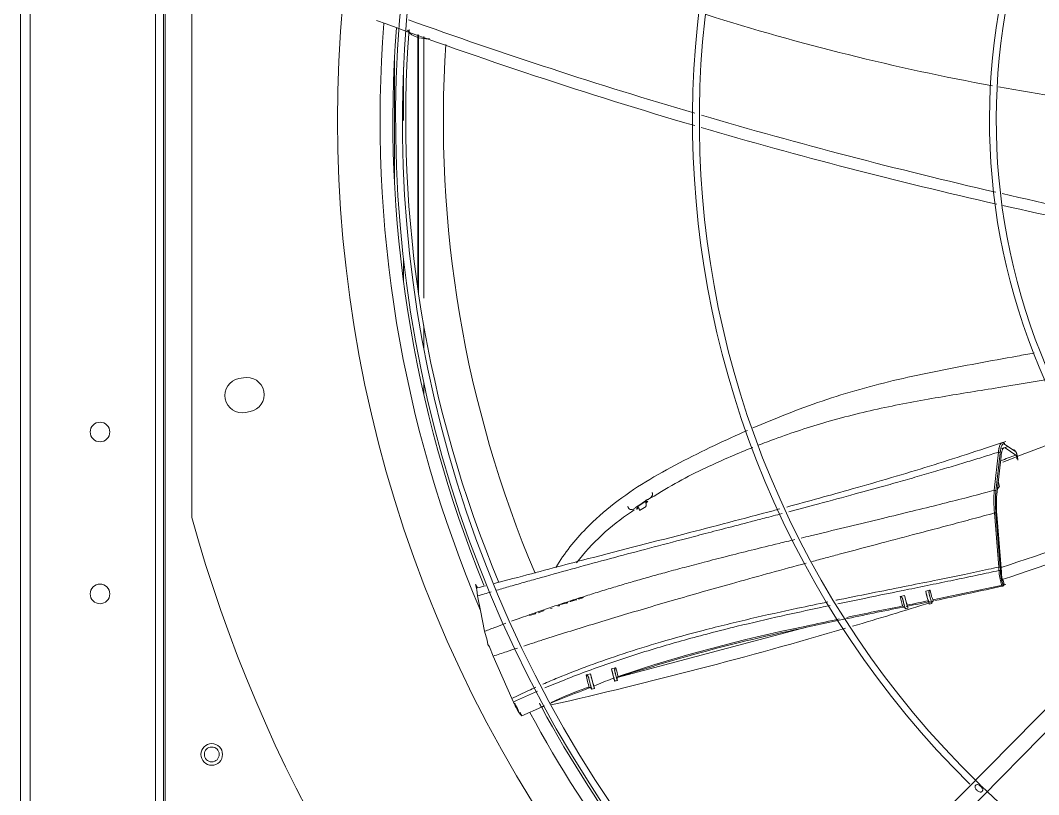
# Model space of a CAD drawing. Header units: millimetres. Extents: x 113490 to 142599, y -20467 to 115.
# Drawn here: x 122364.2 to 122741.5, y -10538.9 to -10251.9 of the extents above; entities that cross this region are included whole.
import ezdxf

# ---------------------------------------------------------------- set-up
doc = ezdxf.new("R2010")
doc.units = ezdxf.units.MM
doc.layers.add('DV3_0', color=7, linetype='Continuous')

msp = doc.modelspace()

# ---------------------------------------------------------------- linework, layer by layer
at = {"layer": 'DV3_0', "color": 7, "linetype": 'Continuous', "lineweight": 15}
for p, q in [((122364.24, -11939.49), (122364.24, -9709.49)), ((122414.24, -11847.85), (122414.24, -9857.26)), ((122417.24, -11847.85), (122417.24, -9857.26)), ((122427.74, -10141.82), (122427.74, -10436.16)), ((122511.45, -10350.97), (122511.45, -10257.18)), ((122511.75, -10257.29), (122511.75, -10353.03)), ((122513.75, -10354.95), (122513.75, -10257.97)), ((122945.2, -10303.23), (122611.6, -10641.53)), ((122612.45, -10649.21), (122950.11, -10306.79)), ((122513.75, -10373.84), (122513.75, -10365.07)), ((122446.85, -10384.38), (122445.19, -10384.72)), ((122513.75, -10390.9), (122513.75, -10386.32)), ((122447.68, -10397.27), (122449.35, -10396.94)), ((122730.13, -10409.84), (122727.84, -10410.58)), ((122728.85, -10408.98), (122732.64, -10411.54)), ((122732.97, -10413.07), (122729.04, -10410.39)), ((122727.54, -10413.4), (122725.96, -10427.62)), ((122732.45, -10411.22), (122732.45, -10411.22)), ((122726.98, -10424.66), (122726.49, -10422.83)), ((122595.82, -10429.95), (122592.93, -10431.95)), ((122597.59, -10429.06), (122598.98, -10428.25)), ((122590.6, -10434.13), (122591.57, -10433.37)), ((122592.93, -10431.95), (122593, -10432.09)), ((122593.63, -10433.58), (122596.05, -10432.1)), ((122725.98, -10435.04), (122727.7, -10456.45)), ((122546.72, -10458.82), (122539.81, -10460.64)), ((122728.67, -10460.96), (122728.3, -10459.37)), ((122532.88, -10460.96), (122533.52, -10462.29)), ((122533.33, -10463.02), (122533.62, -10465.21)), ((122533.62, -10462.27), (122533.52, -10462.29)), ((122536.59, -10461.49), (122535.4, -10461.81)), ((122699.66, -10463.53), (122701.28, -10463.08)), ((122702.29, -10466.66), (122729.31, -10460.98)), ((122533.62, -10465.21), (122534.71, -10470.62)), ((122566.6, -10467.67), (122566.41, -10467.81)), ((122566.8, -10467.84), (122567.04, -10467.61)), ((122567.94, -10467.32), (122568.26, -10467.37)), ((122568.98, -10466.97), (122568.49, -10467.09)), ((122568.94, -10467.08), (122568.58, -10467.16)), ((122569.21, -10466.99), (122568.94, -10467.08)), ((122569.26, -10466.88), (122568.98, -10466.97)), ((122569.55, -10466.85), (122569.21, -10466.99)), ((122569.67, -10466.71), (122569.26, -10466.88)), ((122569.74, -10466.71), (122569.55, -10466.85)), ((122569.85, -10466.57), (122569.74, -10466.71)), ((122570, -10466.82), (122570.24, -10466.59)), ((122570.9, -10466.24), (122571, -10466.35)), ((122571, -10466.35), (122571.32, -10466.4)), ((122571.41, -10466.19), (122571.24, -10466.13)), ((122571.55, -10466.12), (122571.28, -10466.14)), ((122572.05, -10466), (122571.55, -10466.12)), ((122572, -10466.11), (122571.64, -10466.19)), ((122572.28, -10466.03), (122572, -10466.11)), ((122572.32, -10465.91), (122572.05, -10466)), ((122572.61, -10465.88), (122572.28, -10466.03)), ((122572.73, -10465.75), (122572.32, -10465.91)), ((122572.8, -10465.75), (122572.61, -10465.88)), ((122572.99, -10465.59), (122572.73, -10465.75)), ((122690.13, -10465.47), (122690.82, -10465.28)), ((122690.82, -10465.28), (122691.79, -10465.04)), ((122691.8, -10465.09), (122690.82, -10465.28)), ((122691.8, -10465.09), (122691.79, -10465.04)), ((122534.71, -10470.62), (122536.23, -10478.36)), ((122556.01, -10471.5), (122557.67, -10470.94)), ((122557.67, -10470.94), (122558.01, -10470.79)), ((122558.01, -10470.79), (122558.25, -10470.59)), ((122560.65, -10469.95), (122561.27, -10469.74)), ((122563.91, -10468.6), (122563.29, -10468.8)), ((122563.36, -10469.06), (122563.98, -10468.86)), ((122563.98, -10468.86), (122563.85, -10468.4)), ((122566.13, -10467.88), (122564.47, -10468.42)), ((122566.14, -10467.93), (122564.89, -10468.34)), ((122566.47, -10467.73), (122566.13, -10467.88)), ((122566.41, -10467.81), (122566.14, -10467.93)), ((122566.54, -10467.99), (122566.8, -10467.84)), ((122692.09, -10470.02), (122693.06, -10469.78)), ((122700.93, -10468.26), (122701.9, -10468.01)), ((122552.89, -10472.55), (122554.55, -10471.99)), ((122554.55, -10471.99), (122554.89, -10471.83)), ((122554.89, -10471.83), (122555.14, -10471.63)), ((122536.23, -10478.36), (122537.13, -10481.7)), ((122655.48, -10476.85), (122585.36, -10495.45)), ((122654.26, -10476.66), (122656.99, -10476.07)), ((122537.13, -10481.7), (122537.46, -10483.25)), ((122537.46, -10483.25), (122537.97, -10484.15)), ((122537.97, -10484.15), (122539.34, -10487.58)), ((122539.34, -10487.58), (122546.31, -10503.2)), ((122583.21, -10492.27), (122584.74, -10491.88)), ((122583.21, -10492.27), (122584.86, -10491.89)), ((122573.79, -10494.51), (122575.44, -10494.14)), ((122583.63, -10495.88), (122584.09, -10495.73)), ((122584.16, -10495.74), (122583.63, -10495.88)), ((122584.44, -10496.8), (122585.41, -10496.56)), ((122584.45, -10496.77), (122585.41, -10496.53)), ((122585.41, -10496.53), (122585.32, -10496.17)), ((122585.42, -10495.2), (122586.82, -10494.7)), ((122573.99, -10499.31), (122574.65, -10499.08)), ((122575.91, -10499.73), (122575.89, -10499.64)), ((122575.91, -10499.76), (122576.88, -10499.52)), ((122576.87, -10499.39), (122576.66, -10498.6)), ((122546.31, -10503.2), (122546.91, -10504.57)), ((122550.01, -10509.72), (122557.28, -10506.43)), ((122558.24, -10506.1), (122558.18, -10506.02))]:
    msp.add_line(p, q, dxfattribs=at)
at = {"layer": 'DV3_0', "color": 7, "linetype": 'Continuous', "lineweight": 20}
for p, q in [((122367.84, -11939.49), (122367.84, -9709.49)), ((122417.84, -11862.07), (122417.84, -9845.59)), ((122502.84, -10312.52), (122502.84, -10265.47)), ((122506.16, -10288.99), (122506.16, -10269.34)), ((122506.16, -10348.76), (122506.16, -10340.56)), ((122725.02, -10426.11), (122726.58, -10411.96)), ((122725.62, -10426.45), (122727.19, -10412.28)), ((122595.9, -10430.09), (122593, -10432.09)), ((122726.71, -10454.54), (122725.11, -10434.5)), ((122727.24, -10454.65), (122725.64, -10434.61)), ((122726.75, -10455.8), (122726.71, -10454.54)), ((122728.67, -10461), (122728.34, -10459.58))]:
    msp.add_line(p, q, dxfattribs=at)
at = {"layer": 'DV3_0', "color": 7, "linetype": 'Continuous', "lineweight": 15}
for centre, radius in [((122393.74, -10404.49), 3.65), ((122393.74, -10464.49), 3.65), ((122435.13, -10523.99), 4), ((122435.15, -10523.99), 2.75)]:
    msp.add_circle(centre, radius, dxfattribs=at)
for centre, radius, start, end in [((122959.24, -10288.99), 477.5, 136.9802, 223.0198), ((122959.24, -10288.99), 456, 136.2282, 225.3442), ((122959.24, -10288.99), 453.5, 135.9912, 225.5589), ((122959.24, -10288.99), 343.5, 135.6595, 225.6229), ((122959.24, -10288.99), 346, 136.506, 225.3203), ((124059.25, -8898.73), 1840.9, 220.96503, 227.76772), ((122959.24, -10288.99), 236, 136.9648, 225.2631), ((122959.24, -10288.99), 233.5, 136.5342, 225.7814), ((123133, -8524.72), 1840.9, 249.75902, 253.62673), ((123157.03, -8443.29), 1921.39, 250.25788, 253.58726), ((122881.5, -9418.2), 872.25, 252.43948, 259.62023), ((122959.24, -10288.99), 457, 175.6931, 202.1465), ((122953.47, -10288.18), 446.47, 175.7732, 202.6732), ((122881.5, -9418.2), 872.25, 259.76861, 265.86893), ((123157.03, -8443.29), 1921.39, 253.66402, 257.02308), ((123133, -8524.72), 1840.9, 253.70468, 257.22546), ((123157.03, -8443.29), 1921.39, 257.09501, 260.12283), ((123133, -8524.72), 1840.9, 257.29812, 260.49472), ((122448.1, -10390.66), 6.4, 281.25, 101.25), ((122446.43, -10390.99), 6.4, 101.25, 281.25), ((122423.11, -9598.83), 871.89, 290.47901, 292.33228), ((122387.74, -9495.14), 980.7, 290.2634, 290.61082), ((122585.32, -10436.47), 12.36, 31.0863, 31.8376), ((122765.03, -10431.21), 39.24, 174.7559, 185.6061), ((122959.24, -10288.99), 551.5, 195.4775, 254.5225), ((122638.21, -10506.14), 86.33, 123.4772, 141.9595), ((122128.22, -8630.77), 1919.9, 288.19223, 289.74418), ((122148.8, -8701.02), 1851.09, 288.2319, 289.91843), ((122723.4, -10458.93), 24.19, 190.9795, 199.6375), ((122717.1, -10460.62), 16.01, 188.8273, 200.2081), ((122312.02, -8580.69), 1926.37, 281.7096, 282.47942), ((122728.18, -10461.07), 0.5, 330.9289, 12.9262), ((122715.62, -10460.1), 26.05, 191.8874, 200.9495), ((122714.25, -10460.88), 22.84, 190.619, 201.0388), ((122312.02, -8580.69), 1926.37, 281.38636, 281.65762), ((122544.24, -9734.57), 748.94, 281.43776, 282.05045), ((122702.61, -10467.8), 0.682, 100.6555, 179.6082), ((122994.75, -12015.93), 1576.47, 101.10452, 101.8727), ((122148.8, -8701.02), 1851.09, 286.43453, 287.3688), ((122691.34, -10470.1), 0.775, 14.577, 74.918), ((122233, -8477.27), 2043.73, 281.93018, 282.32762), ((122994.75, -12015.93), 1576.47, 101.97651, 102.37149), ((122148.8, -8701.02), 1851.09, 282.86339, 286.35055), ((122771.64, -11050.51), 585.73, 101.56002, 108.39319), ((122436.84, -9504.34), 996.79, 282.07121, 282.67051), ((120751.22, -4404.5), 6361.01, 286.762242, 286.955844), ((122644.98, -10477.14), 63.6, 193.7672, 196.9844), ((122584.82, -10491.68), 0.217, 249.4082, 281.2988), ((122630.45, -10482.68), 57.87, 191.8004, 196.6527), ((122624.06, -10483.98), 50.66, 193.4884, 198.1214), ((122636.19, -10479.91), 62.39, 193.1783, 197.4298), ((122920.63, -11367.16), 934.19, 111.14595, 111.60499), ((122586.43, -10495.87), 1.15, 158.6355, 195.001), ((122586.01, -10496.18), 0.98, 106.1831, 132.1162), ((121450.24, -7694.95), 3021.46, 291.55519, 291.85481), ((122626.17, -10645.99), 155.68, 109.5835, 114.8149), ((122562.43, -10498.72), 16.59, 200.6412, 221.5271), ((122557.11, -10501.73), 10.18, 198.7545, 215.5358), ((122959.24, -10288.99), 464.96, 208.158, 208.3412), ((122959.24, -10288.99), 457, 208.4079, 225.3644), ((122959.24, -10288.99), 343.5, 225.9212, 315.6512), ((122959.24, -10288.99), 343.5, 225.6229, 225.9212)]:
    msp.add_arc(centre, radius, start, end, dxfattribs=at)
at = {"layer": 'DV3_0', "color": 7, "linetype": 'Continuous', "lineweight": 20}
for centre, radius, start, end in [((122959.24, -10288.99), 461.75, 175.5375, 203.1631), ((122950.56, -10289.32), 429.63, 176.1966, 202.9452), ((122770.26, -10429.81), 45.39, 175.3182, 185.9265), ((122707.38, -10456.28), 19.93, 0.7189, 4.7029), ((122724.8, -10458.61), 34.61, 193.3187, 199.0477), ((122738.95, -10455.44), 39.1, 193.4878, 198.6422), ((122717.1, -10460.62), 16.01, 200.2081, 203.8309), ((123601.95, -14954.12), 4576.28, 101.47805, 101.75882), ((122795.85, -11152.32), 689.87, 102.60617, 105.9473), ((122625.93, -10482.88), 42.73, 194.0223, 198.1249), ((122640.62, -10479.05), 57.22, 192.9705, 196.4331), ((122957.82, -10290.4), 455.08, 208.1401, 208.34), ((122959.24, -10288.99), 461.75, 208.3699, 225.4011)]:
    msp.add_arc(centre, radius, start, end, dxfattribs=at)
for centre, major_axis, ratio, start_param, end_param in [((122730.94, -10425.51), (2.47, -16.6), 0.179754, 3.019318, 3.763452), ((122728.37, -10409.06), (-0.218, -0.45), 0.976139, 2.165143, 3.931409), ((122726.71, -10412.35), (-0.498, 0.049), 0.805706, 3.450205, 5.061922), ((122732.02, -10406.26), (0.83, -5.36), 0.179908, -0.200081, -0.039458), ((122725.13, -10426.52), (-0.496, 0.063), 0.833159, 3.472934, 5.046604), ((122726.76, -10454.72), (-0.498, -0.04), 0.37387, 3.336805, 4.768335), ((122726.82, -10456.11), (-0.5, -0.005), 0.617283, 3.372309, 4.844377), ((122728.18, -10461.07), (-0.437, 0.243), 0.958352, 3.141576, 3.823082), ((122728.18, -10461.07), (-0.487, -0.112), 0.366919, 2.946969, 3.140847), ((122691.44, -10470.03), (0.698, 0.05), 0.984426, 1.359553, 1.70257)]:
    msp.add_ellipse(centre, major_axis=major_axis, ratio=ratio, start_param=start_param, end_param=end_param, dxfattribs=at)
at = {"layer": 'DV3_0', "color": 7, "linetype": 'Continuous', "lineweight": 15}
for centre, major_axis, ratio, start_param, end_param in [((122732.16, -10411.62), (-0.319, -0.385), 0.964026, 2.39814, 4.055708), ((121447.16, -10939.67), (1052.8, 567.59), 0.529579, -0.151955, -0.148725), ((122700.19, -10465.35), (-0.74, 2.91), 0.031385, 0.886622, 3.141596), ((122728.18, -10461.07), (-0.437, 0.243), 0.958352, 2.27676, 3.141576), ((122691.36, -10467.12), (-0.74, 2.91), 0.031385, 1.377637, 3.141593), ((122692.32, -10466.87), (-0.74, 2.91), 0.031385, 0.880663, 3.86689), ((122701.16, -10465.11), (-0.74, 2.91), 0.031385, 1.37262, 3.36681), ((122583.7, -10493.89), (-0.74, 2.91), 0.031385, 0.97146, 3.141593), ((122584.67, -10493.65), (-0.74, 2.91), 0.031385, 1.418641, 3.277547), ((122575.1, -10496.56), (-0.81, 3.2), 0.031385, 1.319686, 3.141593), ((122576.07, -10496.32), (-0.81, 3.2), 0.031385, 0.813261, 3.41258)]:
    msp.add_ellipse(centre, major_axis=major_axis, ratio=ratio, start_param=start_param, end_param=end_param, dxfattribs=at)
for points, knots in [([(122515.85, -10258.71), (122515.21, -10258.76), (122514.57, -10258.76), (122512.5, -10258.61), (122511.14, -10258.26), (122508.94, -10257.17), (122508.1, -10256.42), (122507.71, -10255.59)], [0.3920382, 0.3920382, 0.3920382, 0.3920382, 0.5, 0.5, 0.75, 0.75, 1, 1, 1, 1]), ([(122739.81, -10375.21), (122737.72, -10375.6), (122735.64, -10375.98), (122723.59, -10378.17), (122713.71, -10379.94), (122694.18, -10383.88), (122684.56, -10386.04), (122665.8, -10391.32), (122656.68, -10394.47), (122643.67, -10399.59), (122639.63, -10401.26), (122635.63, -10403)], [0.0988758, 0.0988758, 0.0988758, 0.0988758, 0.125, 0.125, 0.25, 0.25, 0.375, 0.375, 0.5, 0.5, 0.5569003, 0.5569003, 0.5569003, 0.5569003]), ([(122637.56, -10409.41), (122639.58, -10408.62), (122647.98, -10405.44), (122663.51, -10400.34), (122684.31, -10395.23), (122705.65, -10391.37), (122725.6, -10388.2), (122738.74, -10386.07), (122744.58, -10385.01)], [0.2428611, 0.2428611, 0.2428611, 0.2428611, 0.2795611, 0.3948142, 0.5195556, 0.6421753, 0.7617357, 0.8637565, 0.8637565, 0.8637565, 0.8637565]), ([(122633.59, -10403.9), (122629.48, -10405.71), (122625.4, -10407.58), (122612.63, -10413.63), (122603.98, -10417.98), (122587.82, -10427.96), (122580.3, -10433.6), (122569.6, -10444.6), (122565.8, -10449.37), (122562.54, -10454.66)], [0.5665409, 0.5665409, 0.5665409, 0.5665409, 0.625, 0.625, 0.75, 0.75, 0.875, 0.875, 0.9567536, 0.9567536, 0.9567536, 0.9567536]), ([(122598.98, -10428.25), (122602.72, -10425.96), (122608.86, -10422.23), (122618.65, -10417.5), (122627.4, -10413.55), (122632.81, -10411.3), (122635.56, -10410.2)], [0, 0, 0, 0, 0.0674341, 0.1313492, 0.1805317, 0.2307038, 0.2307038, 0.2307038, 0.2307038]), ([(122729.28, -10408.01), (122718.96, -10411.42), (122701.49, -10417.17), (122673.86, -10425.26), (122656.2, -10430.13), (122648.12, -10432.31)], [0, 0, 0, 0, 0.1564497, 0.3139341, 0.4468591, 0.4468591, 0.4468591, 0.4468591]), ([(122728.58, -10410.36), (122728.56, -10410.37), (122728.47, -10410.41), (122728.3, -10410.55), (122728.1, -10410.86), (122727.92, -10411.31), (122727.79, -10411.75), (122727.71, -10412.16), (122727.65, -10412.47), (122727.59, -10412.89), (122727.56, -10413.22), (122727.54, -10413.4)], [0.2206589, 0.2206589, 0.2206589, 0.2206589, 0.2457421, 0.3663177, 0.4945423, 0.6134411, 0.7461812, 0.7911285, 0.8485935, 0.918337, 1, 1, 1, 1]), ([(122727.7, -10408.55), (122727.72, -10408.54), (122727.8, -10408.51), (122727.92, -10408.5), (122728.06, -10408.52), (122728.16, -10408.57), (122728.21, -10408.59)], [0.7789943, 0.7789943, 0.7789943, 0.7789943, 0.8174029, 0.8795263, 0.9404048, 1, 1, 1, 1]), ([(122732.81, -10411.62), (122732.83, -10411.63), (122732.88, -10411.64), (122732.95, -10411.7), (122733.02, -10411.8), (122733.08, -10411.92), (122733.15, -10412.06), (122733.21, -10412.2), (122733.26, -10412.35), (122733.3, -10412.5), (122733.35, -10412.64), (122733.39, -10412.78), (122733.43, -10412.94), (122733.47, -10413.13), (122733.52, -10413.34), (122733.57, -10413.59), (122733.61, -10413.85), (122733.66, -10414.12), (122733.7, -10414.38), (122733.73, -10414.66), (122733.75, -10414.84), (122733.76, -10414.94)], [0, 0, 0, 0, 0.070656, 0.138985, 0.205034, 0.267514, 0.324952, 0.376491, 0.422024, 0.462559, 0.49991, 0.536192, 0.5739, 0.615856, 0.664062, 0.718193, 0.775155, 0.831278, 0.884322, 0.938551, 1, 1, 1, 1]), ([(122733.45, -10414.52), (122733.44, -10414.47), (122733.43, -10414.37), (122733.41, -10414.23), (122733.39, -10414.08), (122733.37, -10413.95), (122733.34, -10413.77), (122733.29, -10413.57), (122733.23, -10413.35), (122733.18, -10413.22), (122733.13, -10413.13), (122733.1, -10413.08), (122733.06, -10413.05), (122733.03, -10413.03), (122733, -10413.04), (122732.98, -10413.06), (122732.97, -10413.07)], [0, 0, 0, 0, 0.061484, 0.120759, 0.17791, 0.233099, 0.286578, 0.387652, 0.494958, 0.599985, 0.656741, 0.717347, 0.789284, 0.851454, 0.928238, 1, 1, 1, 1]), ([(122726.96, -10424.58), (122726.98, -10424.67), (122726.9, -10424.83), (122726.62, -10425.03), (122726.43, -10425.1), (122726.32, -10425.14)], [0.5009267, 0.5009267, 0.5009267, 0.5009267, 0.7479007, 0.8535179, 1, 1, 1, 1]), ([(122726.34, -10425.1), (122726.37, -10425.09), (122726.44, -10425.07), (122726.53, -10425.07), (122726.58, -10425.09), (122726.61, -10425.11), (122726.62, -10425.13), (122726.63, -10425.16), (122726.61, -10425.19), (122726.58, -10425.24), (122726.5, -10425.29), (122726.43, -10425.32), (122726.4, -10425.33)], [0, 0, 0, 0, 0.124634, 0.249634, 0.374563, 0.424786, 0.500012, 0.562745, 0.625486, 0.750415, 0.875412, 1, 1, 1, 1]), ([(122598.28, -10426.89), (122598.3, -10426.94), (122598.32, -10427.03), (122598.35, -10427.16), (122598.38, -10427.29), (122598.39, -10427.41), (122598.39, -10427.53), (122598.39, -10427.64), (122598.38, -10427.8), (122598.33, -10428.01), (122598.19, -10428.3), (122597.94, -10428.63), (122597.53, -10428.99), (122597.11, -10429.26), (122596.74, -10429.46), (122596.48, -10429.59), (122596.27, -10429.69), (122596.11, -10429.77), (122596.03, -10429.81), (122595.96, -10429.85), (122595.88, -10429.9), (122595.84, -10429.93), (122595.82, -10429.95)], [0, 0, 0, 0, 0.032328, 0.063073, 0.092245, 0.119888, 0.146068, 0.170876, 0.194414, 0.256978, 0.319523, 0.419318, 0.545451, 0.702088, 0.765789, 0.831971, 0.904287, 0.924636, 0.944337, 0.963782, 0.98257, 1, 1, 1, 1]), ([(122645.61, -10432.98), (122644.79, -10433.21), (122632.99, -10436.37), (122608.71, -10442.7), (122575.78, -10451.09), (122556.15, -10456.31), (122546.72, -10458.82)], [0.4606216, 0.4606216, 0.4606216, 0.4606216, 0.474258, 0.6546603, 0.8594124, 1, 1, 1, 1]), ([(122592.93, -10431.95), (122592.87, -10431.99), (122592.72, -10432.1), (122592.42, -10432.34), (122592.05, -10432.65), (122591.51, -10433.01), (122590.9, -10433.31), (122590.19, -10433.26), (122589.57, -10432.79), (122589.35, -10432.3), (122589.22, -10432)], [0, 0, 0, 0, 0.04318, 0.110156, 0.237581, 0.354066, 0.528948, 0.673893, 0.807982, 1, 1, 1, 1]), ([(122593, -10432.09), (122592.99, -10432.1), (122592.96, -10432.14), (122592.95, -10432.19), (122592.93, -10432.27), (122592.92, -10432.36), (122592.9, -10432.49), (122592.88, -10432.67), (122592.82, -10432.85), (122592.73, -10433.02), (122592.57, -10433.1), (122592.48, -10432.94), (122592.44, -10432.87)], [0, 0, 0, 0, 0.012152, 0.036167, 0.072819, 0.121928, 0.182541, 0.276734, 0.444448, 0.565014, 0.79299, 1, 1, 1, 1]), ([(122592.44, -10432.87), (122592.44, -10432.87), (122592.45, -10432.89), (122592.47, -10432.92), (122592.49, -10432.94), (122592.51, -10432.97), (122592.52, -10432.99), (122592.53, -10432.99)], [0, 0, 0, 0, 0.0162808, 0.0362064, 0.0597339, 0.0868175, 0.1174109, 0.1174109, 0.1174109, 0.1174109]), ([(122593, -10432.09), (122593.02, -10432.15), (122593.08, -10432.27), (122593.16, -10432.43), (122593.23, -10432.58), (122593.3, -10432.72), (122593.36, -10432.84), (122593.42, -10432.96), (122593.48, -10433.07), (122593.53, -10433.16), (122593.57, -10433.24), (122593.61, -10433.31), (122593.65, -10433.37), (122593.68, -10433.42), (122593.71, -10433.45), (122593.73, -10433.48), (122593.75, -10433.49), (122593.76, -10433.49), (122593.77, -10433.49), (122593.77, -10433.49)], [0, 0, 0, 0, 0.0318903, 0.0633931, 0.0945091, 0.1252398, 0.1555879, 0.1855574, 0.2151535, 0.2443828, 0.2732533, 0.3017752, 0.3299622, 0.3578293, 0.3853906, 0.4126604, 0.4396522, 0.4663794, 0.4748855, 0.4748855, 0.4748855, 0.4748855]), ([(122595.9, -10430.09), (122595.91, -10430.16), (122595.93, -10430.31), (122595.96, -10430.52), (122595.98, -10430.73), (122596, -10430.92), (122596.02, -10431.11), (122596.03, -10431.29), (122596.03, -10431.46), (122596.03, -10431.61), (122596.02, -10431.75), (122596, -10431.88), (122595.98, -10431.99), (122595.95, -10432.08), (122595.91, -10432.16), (122595.86, -10432.22), (122595.82, -10432.24), (122595.8, -10432.25)], [0, 0, 0, 0, 0.0319985, 0.0644103, 0.0972083, 0.1303695, 0.1638756, 0.1977141, 0.2318782, 0.2663682, 0.3011914, 0.3363627, 0.3719057, 0.4078521, 0.444243, 0.4811279, 0.5185658, 0.5185658, 0.5185658, 0.5185658]), ([(122596.51, -10430.17), (122596.55, -10430.21), (122596.61, -10430.29), (122596.65, -10430.41), (122596.6, -10430.44), (122596.46, -10430.37), (122596.32, -10430.27), (122596.17, -10430.15), (122596.05, -10430.07), (122595.98, -10430.05), (122595.93, -10430.06), (122595.91, -10430.08), (122595.9, -10430.09)], [0, 0, 0, 0, 0.126378, 0.21914, 0.466092, 0.602057, 0.745168, 0.891066, 0.957479, 0.981985, 0.99081, 1, 1, 1, 1]), ([(122596.51, -10430.17), (122596.51, -10430.2), (122596.5, -10430.26), (122596.48, -10430.34), (122596.46, -10430.4), (122596.43, -10430.46), (122596.4, -10430.51), (122596.37, -10430.55), (122596.33, -10430.58), (122596.29, -10430.6), (122596.25, -10430.61), (122596.2, -10430.62), (122596.15, -10430.61), (122596.1, -10430.6), (122596.04, -10430.57), (122595.99, -10430.55), (122595.96, -10430.53)], [0, 0, 0, 0, 0.0396478, 0.0788683, 0.1176969, 0.1561688, 0.1943187, 0.232181, 0.2697894, 0.3071769, 0.3443762, 0.3814187, 0.4183352, 0.4551558, 0.4919094, 0.5415641, 0.5415641, 0.5415641, 0.5415641]), ([(122727.7, -10456.45), (122727.69, -10456.47), (122727.69, -10456.52), (122727.68, -10456.6), (122727.67, -10456.7), (122727.67, -10456.87), (122727.68, -10457.07), (122727.69, -10457.33), (122727.72, -10457.59), (122727.77, -10457.96), (122727.85, -10458.42), (122727.97, -10458.92), (122728.08, -10459.24), (122728.17, -10459.43), (122728.22, -10459.51), (122728.26, -10459.55), (122728.29, -10459.57), (122728.32, -10459.58), (122728.34, -10459.58), (122728.34, -10459.58)], [0, 0, 0, 0, 0.024695, 0.053782, 0.087879, 0.127694, 0.203988, 0.253847, 0.318526, 0.37839, 0.501334, 0.62403, 0.747508, 0.806312, 0.8729, 0.899948, 0.936287, 0.974327, 1, 1, 1, 1]), ([(122728.34, -10459.58), (122728.35, -10459.57), (122728.35, -10459.57), (122728.35, -10459.57), (122728.33, -10459.56), (122728.3, -10459.55), (122728.23, -10459.54), (122728.15, -10459.53), (122728.05, -10459.54), (122727.95, -10459.55), (122727.88, -10459.56), (122727.84, -10459.57)], [0, 0, 0, 0, 0.087092, 0.172213, 0.257026, 0.380631, 0.50268, 0.627614, 0.750237, 0.875771, 1, 1, 1, 1]), ([(122700.93, -10464.56), (122700.91, -10464.51), (122700.89, -10464.41), (122700.86, -10464.26), (122700.85, -10464.13), (122700.83, -10464), (122700.83, -10463.83), (122700.84, -10463.65), (122700.9, -10463.45), (122700.97, -10463.3), (122701.07, -10463.19), (122701.17, -10463.12), (122701.24, -10463.09), (122701.28, -10463.08)], [0, 0, 0, 0, 0.088851, 0.173568, 0.254282, 0.331144, 0.404329, 0.55088, 0.680167, 0.780153, 0.868435, 0.936175, 1, 1, 1, 1]), ([(122728.29, -10461.55), (122728.28, -10461.56), (122728.27, -10461.59), (122728.24, -10461.62), (122728.22, -10461.64), (122728.2, -10461.66), (122728.17, -10461.67), (122728.15, -10461.67), (122728.1, -10461.65), (122728.02, -10461.6), (122727.94, -10461.49), (122727.91, -10461.42)], [0, 0, 0, 0, 0.0206902, 0.0405381, 0.0595432, 0.0777058, 0.0950265, 0.1115061, 0.1271451, 0.1930185, 0.2534069, 0.2534069, 0.2534069, 0.2534069]), ([(122690.13, -10465.47), (122690.15, -10465.46), (122690.19, -10465.45), (122690.25, -10465.45), (122690.3, -10465.45), (122690.39, -10465.46), (122690.51, -10465.5), (122690.64, -10465.6), (122690.78, -10465.74), (122690.89, -10465.92), (122690.98, -10466.12), (122691.06, -10466.34), (122691.1, -10466.5), (122691.12, -10466.58)], [0, 0, 0, 0, 0.032379, 0.064877, 0.098196, 0.132989, 0.220633, 0.319533, 0.44843, 0.594641, 0.718998, 0.853852, 1, 1, 1, 1]), ([(122702.48, -10467.08), (122702.46, -10467.08), (122702.42, -10467.09), (122702.35, -10467.12), (122702.2, -10467.2), (122702.07, -10467.35), (122701.98, -10467.52), (122701.93, -10467.66), (122701.91, -10467.77), (122701.9, -10467.87), (122701.9, -10467.91), (122701.9, -10467.94)], [0, 0, 0, 0, 0.0308, 0.062191, 0.13033, 0.312414, 0.440895, 0.587725, 0.713605, 0.850761, 1, 1, 1, 1]), ([(122584.47, -10493.23), (122584.46, -10493.18), (122584.43, -10493.08), (122584.41, -10492.94), (122584.39, -10492.8), (122584.39, -10492.64), (122584.4, -10492.46), (122584.43, -10492.28), (122584.49, -10492.14), (122584.57, -10492.03), (122584.65, -10491.94), (122584.71, -10491.9), (122584.74, -10491.88)], [0, 0, 0, 0, 0.101988, 0.199112, 0.29162, 0.379801, 0.524136, 0.654838, 0.75935, 0.85428, 0.929517, 1, 1, 1, 1]), ([(122573.79, -10494.51), (122573.81, -10494.51), (122573.85, -10494.5), (122573.91, -10494.5), (122573.97, -10494.51), (122574.06, -10494.53), (122574.17, -10494.58), (122574.31, -10494.69), (122574.44, -10494.85), (122574.55, -10495.05), (122574.65, -10495.28), (122574.73, -10495.52), (122574.78, -10495.7), (122574.8, -10495.79)], [0, 0, 0, 0, 0.029358, 0.059261, 0.090527, 0.123873, 0.209457, 0.309205, 0.438254, 0.585956, 0.712395, 0.850229, 1, 1, 1, 1]), ([(122575, -10499.26), (122575.02, -10499.25), (122575.05, -10499.24), (122575.11, -10499.23), (122575.16, -10499.22), (122575.24, -10499.22), (122575.34, -10499.23), (122575.51, -10499.27), (122575.67, -10499.37), (122575.79, -10499.49), (122575.85, -10499.58), (122575.87, -10499.62), (122575.89, -10499.64)], [0, 0, 0, 0, 0.050319, 0.100915, 0.151856, 0.203202, 0.306476, 0.420612, 0.688125, 0.841016, 0.929395, 1, 1, 1, 1]), ([(122557.28, -10506.43), (122557.31, -10506.42), (122557.38, -10506.39), (122557.47, -10506.36), (122557.56, -10506.32), (122557.68, -10506.28), (122557.82, -10506.23), (122557.97, -10506.19), (122558.1, -10506.15), (122558.19, -10506.13), (122558.23, -10506.11), (122558.24, -10506.1), (122558.24, -10506.1), (122558.24, -10506.1)], [0, 0, 0, 0, 0.062517, 0.125211, 0.188491, 0.252013, 0.379928, 0.50779, 0.633992, 0.757648, 0.879107, 0.939522, 1, 1, 1, 1]), ([(122720.51, -10537.71), (122720.47, -10537.75), (122720.38, -10537.84), (122720.14, -10537.95), (122719.74, -10537.99), (122719.31, -10537.81), (122718.92, -10537.55), (122718.61, -10537.27), (122718.33, -10536.97), (122718.06, -10536.6), (122717.87, -10536.18), (122717.9, -10535.78), (122718.01, -10535.54), (122718.09, -10535.45), (122718.13, -10535.41)], [0, 0, 0, 0, 0.040471, 0.081926, 0.180876, 0.319892, 0.408079, 0.503208, 0.597701, 0.68481, 0.821378, 0.918632, 0.959731, 1, 1, 1, 1]), ([(122718.13, -10535.41), (122718.18, -10535.37), (122718.27, -10535.28), (122718.51, -10535.17), (122718.9, -10535.13), (122719.34, -10535.31), (122719.72, -10535.58), (122720.03, -10535.85), (122720.32, -10536.16), (122720.59, -10536.53), (122720.77, -10536.95), (122720.74, -10537.34), (122720.63, -10537.58), (122720.55, -10537.67), (122720.51, -10537.71)], [0, 0, 0, 0, 0.040443, 0.081793, 0.180216, 0.319289, 0.407802, 0.503208, 0.598506, 0.68594, 0.822069, 0.918689, 0.959722, 1, 1, 1, 1])]:
    msp.add_open_spline(points, degree=3, knots=knots, dxfattribs=at)
at = {"layer": 'DV3_0', "color": 7, "linetype": 'Continuous', "lineweight": 20}
for points, knots in [([(122726.58, -10411.96), (122726.58, -10411.88), (122726.59, -10411.74), (122726.61, -10411.55), (122726.63, -10411.39), (122726.65, -10411.25), (122726.66, -10411.15), (122726.69, -10410.93), (122726.74, -10410.64), (122726.84, -10410.13), (122726.97, -10409.61), (122727.17, -10409.11), (122727.39, -10408.76), (122727.58, -10408.6), (122727.68, -10408.56), (122727.7, -10408.55)], [0, 0, 0, 0, 0.0298431, 0.0562608, 0.079214, 0.0986714, 0.1146082, 0.1270052, 0.1941541, 0.2536274, 0.3863546, 0.5051986, 0.6334618, 0.7540799, 0.7789943, 0.7789943, 0.7789943, 0.7789943]), ([(122726.58, -10411.96), (122725.67, -10412.24), (122723.84, -10412.82), (122721.05, -10413.69), (122718.17, -10414.59), (122715.2, -10415.49), (122712.15, -10416.42), (122709.01, -10417.36), (122705.78, -10418.32), (122702.46, -10419.3), (122699.05, -10420.29), (122695.55, -10421.3), (122691.96, -10422.32), (122688.29, -10423.37), (122682.13, -10425.09), (122672.69, -10427.7), (122660.81, -10430.91), (122652.61, -10433.08), (122648.92, -10434.06)], [0, 0, 0, 0, 0.014183, 0.0288022, 0.0438596, 0.0593574, 0.0752979, 0.0916834, 0.108516, 0.1257975, 0.14353, 0.1617153, 0.1803553, 0.199452, 0.2190068, 0.2761651, 0.3462044, 0.4033553, 0.4033553, 0.4033553, 0.4033553]), ([(122725.02, -10426.11), (122723.82, -10426.43), (122719.82, -10427.49), (122712.72, -10429.33), (122703.39, -10431.68), (122693.1, -10434.23), (122681.76, -10436.99), (122669.58, -10439.92), (122660.01, -10442.22), (122654.6, -10443.52), (122653.45, -10443.8)], [0, 0, 0, 0, 0.0191542, 0.0640617, 0.113509, 0.1678338, 0.2276236, 0.293451, 0.3607122, 0.3789398, 0.3789398, 0.3789398, 0.3789398]), ([(122725.64, -10434.61), (122725.61, -10434.25), (122725.56, -10433.53), (122725.5, -10432.49), (122725.46, -10431.49), (122725.43, -10430.53), (122725.43, -10429.61), (122725.45, -10428.74), (122725.48, -10427.92), (122725.54, -10427.14), (122725.59, -10426.67), (122725.62, -10426.45)], [0, 0, 0, 0, 0.109418, 0.218488, 0.328111, 0.438, 0.54803, 0.65855, 0.771091, 0.885182, 1, 1, 1, 1]), ([(122646.44, -10434.71), (122644.24, -10435.29), (122640.35, -10436.31), (122633.36, -10438.13), (122625.7, -10440.12), (122617.17, -10442.34), (122607.21, -10444.94), (122595.84, -10447.92), (122582.75, -10451.4), (122569.94, -10454.87), (122559.51, -10457.76), (122551.46, -10460.04), (122545.96, -10461.61), (122542.35, -10462.66), (122540.68, -10463.14)], [0.4161929, 0.4161929, 0.4161929, 0.4161929, 0.4501907, 0.4764166, 0.5245765, 0.5686568, 0.6086149, 0.6787752, 0.7448018, 0.8115932, 0.8776529, 0.9069317, 0.9370804, 0.9632634, 0.9632634, 0.9632634, 0.9632634]), ([(122725.11, -10434.5), (122723.76, -10434.87), (122721.05, -10435.6), (122717, -10436.7), (122712.94, -10437.78), (122708.88, -10438.87), (122704.82, -10439.95), (122700.76, -10441.02), (122693.6, -10442.92), (122682.52, -10445.84), (122671.11, -10448.87), (122662.48, -10451.17), (122659.13, -10452.07), (122657.47, -10452.52)], [0, 0, 0, 0, 0.0217234, 0.0434514, 0.0651837, 0.0869197, 0.1086594, 0.1304026, 0.1521493, 0.2236007, 0.3082973, 0.3353966, 0.3621618, 0.3621618, 0.3621618, 0.3621618]), ([(122651.12, -10444.36), (122649.17, -10444.83), (122643.8, -10446.13), (122635.37, -10448.2), (122626.15, -10450.51), (122617.89, -10452.63), (122610.51, -10454.57), (122603.9, -10456.36), (122597.91, -10458.02), (122592.3, -10459.61), (122586.82, -10461.21), (122581.35, -10462.86), (122575.85, -10464.55), (122570.39, -10466.29), (122564.95, -10468.06), (122559.43, -10469.92), (122553.6, -10471.94), (122549.13, -10473.54), (122546.58, -10474.47), (122546.13, -10474.64)], [0.3911704, 0.3911704, 0.3911704, 0.3911704, 0.4219505, 0.4760424, 0.5241516, 0.5674854, 0.6062973, 0.6407511, 0.6718307, 0.7009715, 0.72961, 0.7586398, 0.7878647, 0.8169556, 0.8456389, 0.874599, 0.9053004, 0.9392274, 0.9465458, 0.9465458, 0.9465458, 0.9465458]), ([(122655.33, -10453.1), (122654.76, -10453.25), (122649.86, -10454.58), (122640.62, -10457.09), (122628.33, -10460.5), (122616.68, -10463.8), (122605.93, -10466.89), (122595.57, -10469.93), (122585.71, -10472.87), (122576.26, -10475.74), (122566.94, -10478.63), (122559.4, -10481.01), (122553.96, -10482.76), (122551.63, -10483.51), (122550.7, -10483.82)], [0.3735983, 0.3735983, 0.3735983, 0.3735983, 0.3827721, 0.4523653, 0.5223247, 0.580713, 0.6402671, 0.6958477, 0.7484166, 0.7999318, 0.8492257, 0.8999629, 0.9226776, 0.9379893, 0.9379893, 0.9379893, 0.9379893]), ([(122726.71, -10454.54), (122725.43, -10454.82), (122721.18, -10455.74), (122713.64, -10457.33), (122703.73, -10459.36), (122692.76, -10461.57), (122680.59, -10463.99), (122671.64, -10465.79), (122666.72, -10466.79), (122666.3, -10466.87)], [0, 0, 0, 0, 0.0210593, 0.0696993, 0.1235028, 0.183056, 0.2489584, 0.3224962, 0.3293416, 0.3293416, 0.3293416, 0.3293416]), ([(122726.75, -10455.8), (122724.22, -10456.35), (122718.98, -10457.5), (122710.87, -10459.2), (122702.26, -10460.98), (122690.88, -10463.3), (122679.1, -10465.68), (122670.36, -10467.49), (122667.1, -10468.17)], [0, 0, 0, 0, 0.0417012, 0.0860656, 0.1330959, 0.1827939, 0.2725774, 0.3260678, 0.3260678, 0.3260678, 0.3260678]), ([(122727.91, -10461.42), (122727.87, -10461.35), (122727.78, -10461.19), (122727.66, -10460.87), (122727.53, -10460.48), (122727.36, -10459.89), (122727.16, -10459.04), (122726.99, -10458.1), (122726.89, -10457.35), (122726.83, -10456.86), (122726.79, -10456.46), (122726.77, -10456.12), (122726.76, -10455.91), (122726.75, -10455.8)], [0.2534069, 0.2534069, 0.2534069, 0.2534069, 0.3175249, 0.3785502, 0.4412392, 0.5027172, 0.6254039, 0.7493043, 0.8107487, 0.8740286, 0.9140105, 0.9560016, 1, 1, 1, 1]), ([(122663.38, -10467.47), (122659.63, -10468.24), (122650.12, -10470.23), (122634.71, -10473.64), (122617.77, -10477.77), (122601.97, -10482.13), (122587.87, -10486.5), (122575.19, -10490.92), (122565.32, -10494.76), (122559.66, -10497.15), (122557.82, -10497.94)], [0.3452723, 0.3452723, 0.3452723, 0.3452723, 0.406586, 0.5009576, 0.5981454, 0.6857366, 0.7633916, 0.8342268, 0.9005803, 0.9325562, 0.9325562, 0.9325562, 0.9325562]), ([(122664.2, -10468.77), (122663.07, -10469.01), (122657.02, -10470.29), (122645.54, -10472.79), (122631.85, -10475.97), (122619.91, -10478.97), (122607.36, -10482.34), (122592.25, -10486.81), (122577.52, -10491.83), (122566.31, -10496.12), (122560.98, -10498.31), (122558.5, -10499.36)], [0.3419243, 0.3419243, 0.3419243, 0.3419243, 0.3606127, 0.4412254, 0.5306463, 0.5863802, 0.6389306, 0.739368, 0.8394667, 0.8887403, 0.9320126, 0.9320126, 0.9320126, 0.9320126]), ([(122544.11, -10475.38), (122542.87, -10475.84), (122540.24, -10476.83), (122537.61, -10477.83), (122536.23, -10478.36)], [0.95740736, 0.95740736, 0.95740736, 0.95740736, 0.97745289, 1, 1, 1, 1]), ([(122548.37, -10484.58), (122547.02, -10485.02), (122544.01, -10486.01), (122541, -10487.02), (122539.34, -10487.58)], [0.95067555, 0.95067555, 0.95067555, 0.95067555, 0.97269727, 1, 1, 1, 1]), ([(122555.14, -10499.11), (122554.26, -10499.51), (122551.3, -10500.83), (122548.36, -10502.21), (122546.31, -10503.2)], [0.94812441, 0.94812441, 0.94812441, 0.94812441, 0.96364208, 1, 1, 1, 1])]:
    msp.add_open_spline(points, degree=3, knots=knots, dxfattribs=at)
at = {"layer": 'DV3_0', "color": 7, "linetype": 'Continuous', "lineweight": 15}
msp.add_rational_spline([(122732.15, -10411.23), (122732.47, -10411.11), (122732.76, -10411.28), (122732.81, -10411.62)], [1.21852171348, 0.920082528787, 0.927331319704, 1.24026808623], degree=3, dxfattribs=at)
at = {"layer": 'DV3_0', "color": 7, "linetype": 'Continuous', "lineweight": 20}
msp.add_rational_spline([(122725.11, -10434.5), (122725.37, -10434.47), (122725.58, -10434.52), (122725.64, -10434.61)], [1.11446401249, 0.944538786466, 0.963807843942, 1.17227118492], degree=3, dxfattribs=at)
for points in [[(122728.67, -10461), (122728.65, -10461.03), (122728.61, -10461.08), (122728.55, -10461.11), (122728.48, -10461.1), (122728.41, -10461.05), (122728.33, -10460.96), (122728.25, -10460.83), (122728.17, -10460.67), (122728.08, -10460.47), (122728, -10460.24), (122727.92, -10459.99), (122727.83, -10459.7), (122727.75, -10459.4), (122727.68, -10459.08), (122727.61, -10458.74), (122727.55, -10458.39), (122727.49, -10458.04), (122727.44, -10457.68), (122727.39, -10457.33), (122727.36, -10456.98), (122727.33, -10456.65), (122727.31, -10456.33), (122727.31, -10456.13), (122727.31, -10456.03)], [(122536.59, -10461.48), (122535.6, -10461.74), (122534.61, -10462), (122533.62, -10462.27)], [(122538.67, -10463.73), (122536.99, -10464.22), (122535.31, -10464.72), (122533.62, -10465.21)], [(122555.8, -10500.53), (122552.82, -10501.84), (122549.86, -10503.21), (122546.91, -10504.57)]]:
    msp.add_open_spline(points, degree=3, dxfattribs=at)

doc.saveas('drawing.dxf')
